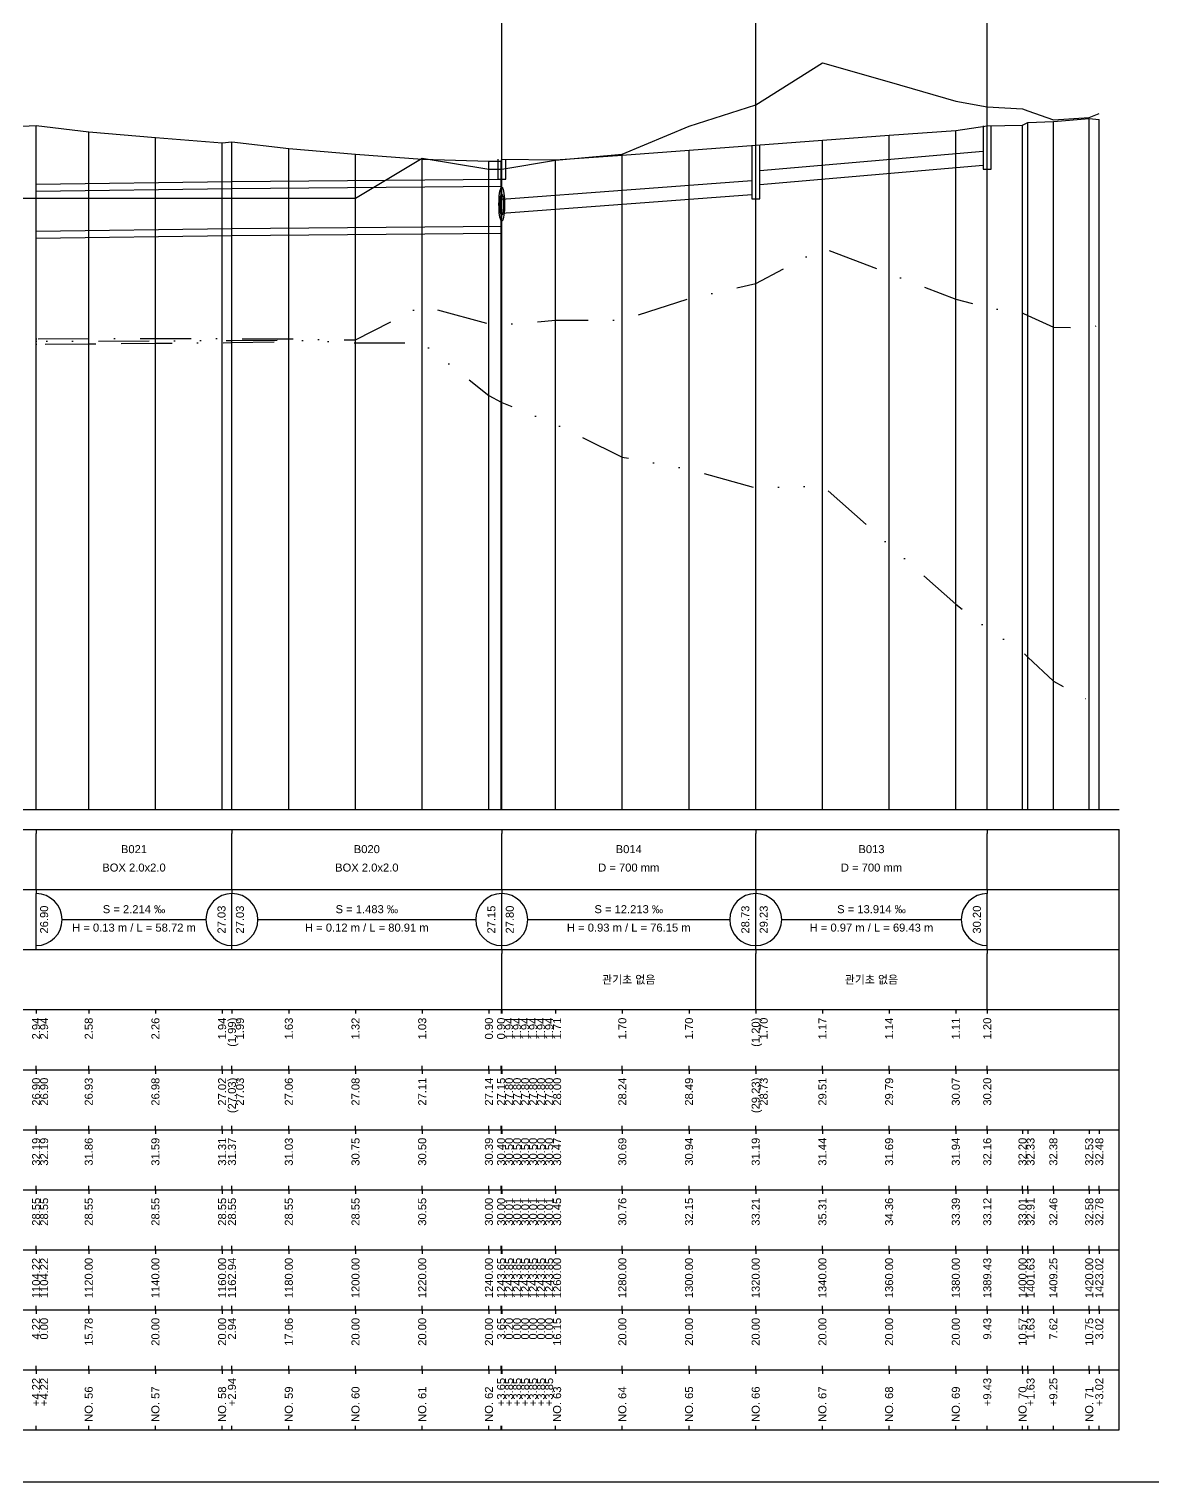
# Model space of a CAD drawing. Header units: millimetres. Extents: x -7351 to 135086, y 1419 to 5643.
# Drawn here: x 33236.5 to 33517.3, y 1419 to 1782 of the extents above; entities that cross this region are included whole.
import ezdxf
from ezdxf.enums import TextEntityAlignment as Align

# ---------------------------------------------------------------- set-up
doc = ezdxf.new("R2010")
doc.units = ezdxf.units.MM
for name, pattern in [('BORDER', [44.45, 12.7, -6.35, 12.7, -6.35, 0, -6.35]), ('DASHDOT', [25.4, 12.7, -6.35, 0, -6.35]), ('DIVIDE', [31.75, 12.7, -6.35, 0, -6.35, 0, -6.35])]:
    doc.linetypes.add(name, pattern=pattern)
for name, color, linetype in [('KZ_종단_계획선', 1, 'Continuous'), ('KZ_종단_관로', 4, 'Continuous'), ('KZ_종단_깃발', 7, 'Continuous'), ('KZ_종단_도각', 7, 'Continuous'), ('KZ_종단_맨홀', 4, 'Continuous'), ('KZ_종단_수직선', 7, 'Continuous'), ('KZ_종단_암선1', 56, 'DASHDOT'), ('KZ_종단_암선2', 4, 'DIVIDE'), ('KZ_종단_암선3', 6, 'BORDER'), ('KZ_종단_원형관', 4, 'Continuous'), ('KZ_종단_지반선', 3, 'Continuous'), ('KZ_종단_테이블문자', 7, 'Continuous'), ('KZ_종단_테이블선', 7, 'Continuous')]:
    doc.layers.add(name, color=color, linetype=linetype)
doc.styles.get("Standard").update_dxf_attribs({"font": 'arial.ttf'})

msp = doc.modelspace()

# ---------------------------------------------------------------- linework, layer by layer
at = {"layer": 'KZ_종단_계획선'}
msp.add_lwpolyline([(33234.75, 1757.75), (33238.27, 1757.97), (33238.27, 1757.97), (33251.42, 1756.36), (33268.08, 1754.97), (33284.75, 1753.58), (33287.2, 1753.89), (33301.42, 1752.19), (33318.08, 1750.8), (33334.75, 1749.52), (33351.42, 1749.01), (33354.46, 1749.01), (33354.63, 1749.53), (33354.63, 1749.53), (33354.63, 1749.53), (33354.63, 1749.53), (33354.63, 1749.53), (33354.63, 1749.53), (33368.08, 1749.38), (33384.75, 1750.51), (33401.42, 1751.76), (33418.08, 1753), (33434.75, 1754.24), (33451.42, 1755.49), (33468.08, 1756.73), (33475.94, 1757.83), (33484.75, 1758.03), (33486.11, 1758.71), (33492.46, 1758.95), (33501.42, 1759.71), (33503.93, 1759.43)], dxfattribs=at)
at = {"layer": 'KZ_종단_관로'}
for p, q in [((33419.08, 1746.71), (33474.94, 1751.54)), ((33419.08, 1743.21), (33474.94, 1748.04)), ((33354.63, 1739.54), (33417.08, 1744.19)), ((33354.63, 1736.04), (33417.08, 1740.69))]:
    msp.add_line(p, q, dxfattribs=at)
for points in [[(33238.27, 1743.29), (33287.2, 1743.94)], [(33287.2, 1743.94), (33354.63, 1744.54)], [(33287.2, 1742.19), (33354.63, 1742.79)], [(33238.27, 1741.54), (33287.2, 1742.19)], [(33238.27, 1731.54), (33287.2, 1732.19)], [(33287.2, 1732.19), (33354.63, 1732.79)], [(33238.27, 1729.79), (33287.2, 1730.44)], [(33287.2, 1730.44), (33354.63, 1731.04)]]:
    msp.add_lwpolyline(points, dxfattribs=at)
at = {"layer": 'KZ_종단_깃발'}
for p, q in [((33354.63, 1587.04), (33354.63, 1813.59)), ((33354.63, 1587.04), (33354.63, 1813.59)), ((33418.08, 1587.04), (33418.08, 1813.59)), ((33475.94, 1587.04), (33475.94, 1813.59))]:
    msp.add_line(p, q, dxfattribs=at)
at = {"layer": 'KZ_종단_도각'}
msp.add_lwpolyline([(33027.36, 1419.04), (33868.36, 1419.04), (33868.36, 2013.04), (33027.36, 2013.04)], close=True, dxfattribs=at)
at = {"layer": 'KZ_종단_맨홀'}
for points in [[(33474.94, 1757.83), (33474.94, 1747), (33476.94, 1747), (33476.94, 1757.83)], [(33417.08, 1753), (33417.08, 1739.65), (33419.08, 1739.65), (33419.08, 1753)], [(33353.63, 1749.53), (33353.63, 1744.54), (33355.63, 1744.54), (33355.63, 1749.53)], [(33353.63, 1749.53), (33353.63, 1744.54), (33355.63, 1744.54), (33355.63, 1749.53)]]:
    msp.add_lwpolyline(points, dxfattribs=at)
at = {"layer": 'KZ_종단_수직선'}
for p, q in [((33238.27, 1587.04), (33238.27, 1757.97)), ((33238.27, 1587.04), (33238.27, 1757.97)), ((33475.94, 1587.04), (33475.94, 1757.83)), ((33484.75, 1587.04), (33484.75, 1758.03)), ((33486.11, 1587.04), (33486.11, 1758.71)), ((33492.46, 1587.04), (33492.46, 1758.95)), ((33501.42, 1587.04), (33501.42, 1759.71)), ((33503.93, 1587.04), (33503.93, 1759.43)), ((33251.42, 1587.04), (33251.42, 1756.36)), ((33268.08, 1587.04), (33268.08, 1754.97)), ((33284.75, 1587.04), (33284.75, 1753.58)), ((33287.2, 1587.04), (33287.2, 1753.89)), ((33434.75, 1587.04), (33434.75, 1754.24)), ((33451.42, 1587.04), (33451.42, 1755.49)), ((33468.08, 1587.04), (33468.08, 1756.73)), ((33301.42, 1587.04), (33301.42, 1752.19)), ((33318.08, 1587.04), (33318.08, 1750.8)), ((33384.75, 1587.04), (33384.75, 1750.51)), ((33401.42, 1587.04), (33401.42, 1751.76)), ((33418.08, 1587.04), (33418.08, 1753)), ((33334.75, 1587.04), (33334.75, 1749.52)), ((33351.42, 1587.04), (33351.42, 1749.01)), ((33354.46, 1587.04), (33354.46, 1749.01)), ((33354.63, 1587.04), (33354.63, 1749.53)), ((33354.63, 1587.04), (33354.63, 1749.53)), ((33354.63, 1587.04), (33354.63, 1749.53)), ((33354.63, 1587.04), (33354.63, 1749.53)), ((33354.63, 1587.04), (33354.63, 1749.53)), ((33354.63, 1587.04), (33354.63, 1749.53)), ((33368.08, 1587.04), (33368.08, 1749.38))]:
    msp.add_line(p, q, dxfattribs=at)
at = {"layer": 'KZ_종단_암선1', "flags": 128}
msp.add_lwpolyline([(33072.36, 1693.94), (33084.75, 1693.95), (33101.42, 1704.79), (33118.08, 1706.56), (33126.42, 1706.73), (33134.75, 1706.89), (33151.42, 1706.9), (33168.08, 1706.91), (33172.28, 1707.15), (33181.51, 1707.67), (33184.75, 1707.74), (33201.42, 1695.73), (33218.08, 1708.22), (33226.61, 1704.68), (33234.75, 1704.68), (33238.27, 1704.68), (33238.27, 1704.68), (33251.42, 1704.69), (33268.08, 1704.7), (33284.75, 1704.7), (33287.2, 1704.69), (33301.42, 1704.64), (33318.08, 1704.36), (33334.75, 1712.93), (33351.42, 1708.37), (33354.46, 1708.15), (33354.63, 1708.17), (33354.63, 1708.17), (33354.63, 1708.17), (33354.63, 1708.17), (33354.63, 1708.17), (33354.63, 1708.17), (33368.08, 1709.29), (33384.75, 1709.32), (33401.42, 1714.68), (33418.08, 1718.43), (33434.75, 1727.33), (33451.42, 1720.99), (33468.08, 1714.56), (33475.94, 1712.45), (33484.75, 1711.05), (33486.11, 1710.44), (33492.46, 1707.59), (33501.42, 1707.32), (33503.93, 1708.11)], dxfattribs=at)
at = {"layer": 'KZ_종단_암선2', "flags": 128}
msp.add_lwpolyline([(33072.36, 1692.78), (33084.75, 1692.82), (33172.28, 1671.93), (33234.75, 1704.03), (33238.27, 1704.05), (33238.27, 1704.05), (33251.42, 1704.09), (33268.08, 1704.15), (33284.75, 1704.22), (33287.2, 1704.23), (33301.42, 1704.35), (33318.08, 1703.66), (33334.75, 1703.61), (33351.42, 1690.49), (33354.46, 1688.8), (33354.63, 1688.73), (33354.63, 1688.73), (33354.63, 1688.73), (33354.63, 1688.73), (33354.63, 1688.73), (33354.63, 1688.73), (33368.08, 1683.32), (33384.75, 1675.08), (33401.42, 1672.05), (33418.08, 1667.4), (33434.75, 1667.9), (33451.42, 1653.17), (33468.08, 1638.35), (33475.94, 1632.28), (33484.75, 1626.44), (33486.11, 1625.14), (33492.46, 1619.1), (33501.42, 1614.31), (33503.93, 1613.84)], dxfattribs=at)
at = {"layer": 'KZ_종단_암선3', "flags": 128}
msp.add_lwpolyline([(33072.36, 1691.44), (33084.75, 1691.53), (33172.28, 1671.25), (33234.75, 1703.29), (33238.27, 1703.31), (33238.27, 1703.31), (33251.42, 1703.41), (33268.08, 1703.53), (33284.75, 1703.65), (33287.2, 1703.7), (33301.42, 1704.01)], dxfattribs=at)
at = {"layer": 'KZ_종단_원형관'}
for p, q in [((33354.39, 1742.24), (33354.51, 1742.43)), ((33354.39, 1742.24), (33354.51, 1742.43)), ((33354.51, 1742.43), (33354.63, 1742.5)), ((33354.51, 1742.43), (33354.63, 1742.5)), ((33354.63, 1742.5), (33354.75, 1742.43)), ((33354.63, 1742.5), (33354.75, 1742.43)), ((33354.75, 1742.43), (33354.87, 1742.24)), ((33354.75, 1742.43), (33354.87, 1742.24)), ((33353.93, 1738.27), (33353.94, 1739)), ((33353.93, 1738.27), (33353.94, 1739)), ((33353.94, 1739), (33353.97, 1739.72)), ((33353.94, 1739), (33353.97, 1739.72)), ((33353.97, 1739.72), (33354.02, 1740.38)), ((33353.97, 1739.72), (33354.02, 1740.38)), ((33354.02, 1740.38), (33354.09, 1740.99)), ((33354.02, 1740.38), (33354.09, 1740.99)), ((33354.09, 1740.99), (33354.18, 1741.51)), ((33354.09, 1740.99), (33354.18, 1741.51)), ((33354.18, 1741.51), (33354.28, 1741.93)), ((33354.18, 1741.51), (33354.28, 1741.93)), ((33354.2, 1738.62), (33354.22, 1739.06)), ((33354.2, 1738.62), (33354.22, 1739.06)), ((33354.22, 1739.06), (33354.25, 1739.48)), ((33354.22, 1739.06), (33354.25, 1739.48)), ((33354.25, 1739.48), (33354.29, 1739.85)), ((33354.25, 1739.48), (33354.29, 1739.85)), ((33354.28, 1741.93), (33354.39, 1742.24)), ((33354.28, 1741.93), (33354.39, 1742.24)), ((33354.29, 1739.85), (33354.35, 1740.17)), ((33354.29, 1739.85), (33354.35, 1740.17)), ((33354.35, 1740.17), (33354.41, 1740.44)), ((33354.35, 1740.17), (33354.41, 1740.44)), ((33354.41, 1740.44), (33354.48, 1740.63)), ((33354.41, 1740.44), (33354.48, 1740.63)), ((33354.48, 1740.63), (33354.55, 1740.75)), ((33354.48, 1740.63), (33354.55, 1740.75)), ((33354.55, 1740.75), (33354.63, 1740.79)), ((33354.55, 1740.75), (33354.63, 1740.79)), ((33354.63, 1740.79), (33354.71, 1740.75)), ((33354.63, 1740.79), (33354.71, 1740.75)), ((33354.71, 1740.75), (33354.78, 1740.63)), ((33354.71, 1740.75), (33354.78, 1740.63)), ((33354.78, 1740.63), (33354.85, 1740.44)), ((33354.78, 1740.63), (33354.85, 1740.44)), ((33354.85, 1740.44), (33354.91, 1740.17)), ((33354.85, 1740.44), (33354.91, 1740.17)), ((33354.87, 1742.24), (33354.98, 1741.93)), ((33354.87, 1742.24), (33354.98, 1741.93)), ((33354.91, 1740.17), (33354.97, 1739.85)), ((33354.91, 1740.17), (33354.97, 1739.85)), ((33354.97, 1739.85), (33355.01, 1739.48)), ((33354.97, 1739.85), (33355.01, 1739.48)), ((33354.98, 1741.93), (33355.08, 1741.51)), ((33354.98, 1741.93), (33355.08, 1741.51)), ((33355.01, 1739.48), (33355.04, 1739.06)), ((33355.01, 1739.48), (33355.04, 1739.06)), ((33355.04, 1739.06), (33355.06, 1738.62)), ((33355.04, 1739.06), (33355.06, 1738.62)), ((33355.08, 1741.51), (33355.17, 1740.99)), ((33355.08, 1741.51), (33355.17, 1740.99)), ((33355.17, 1740.99), (33355.24, 1740.38)), ((33355.17, 1740.99), (33355.24, 1740.38)), ((33355.24, 1740.38), (33355.29, 1739.72)), ((33355.24, 1740.38), (33355.29, 1739.72)), ((33355.29, 1739.72), (33355.32, 1739)), ((33355.29, 1739.72), (33355.32, 1739)), ((33355.32, 1739), (33355.34, 1738.27)), ((33355.32, 1739), (33355.34, 1738.27)), ((33353.94, 1737.53), (33353.93, 1738.27)), ((33353.94, 1737.53), (33353.93, 1738.27)), ((33353.97, 1736.82), (33353.94, 1737.53)), ((33353.97, 1736.82), (33353.94, 1737.53)), ((33354.02, 1736.15), (33353.97, 1736.82)), ((33354.02, 1736.15), (33353.97, 1736.82)), ((33354.09, 1735.55), (33354.02, 1736.15)), ((33354.09, 1735.55), (33354.02, 1736.15)), ((33354.18, 1735.03), (33354.09, 1735.55)), ((33354.18, 1735.03), (33354.09, 1735.55)), ((33354.19, 1738.16), (33354.2, 1738.62)), ((33354.19, 1738.16), (33354.2, 1738.62)), ((33354.2, 1737.71), (33354.19, 1738.16)), ((33354.2, 1737.71), (33354.19, 1738.16)), ((33354.22, 1737.27), (33354.2, 1737.71)), ((33354.22, 1737.27), (33354.2, 1737.71)), ((33354.25, 1736.85), (33354.22, 1737.27)), ((33354.25, 1736.85), (33354.22, 1737.27)), ((33354.29, 1736.48), (33354.25, 1736.85)), ((33354.29, 1736.48), (33354.25, 1736.85)), ((33354.35, 1736.15), (33354.29, 1736.48)), ((33354.35, 1736.15), (33354.29, 1736.48)), ((33354.41, 1735.89), (33354.35, 1736.15)), ((33354.41, 1735.89), (33354.35, 1736.15)), ((33354.48, 1735.7), (33354.41, 1735.89)), ((33354.48, 1735.7), (33354.41, 1735.89)), ((33354.55, 1735.58), (33354.48, 1735.7)), ((33354.55, 1735.58), (33354.48, 1735.7)), ((33354.63, 1735.54), (33354.55, 1735.58)), ((33354.63, 1735.54), (33354.55, 1735.58)), ((33354.71, 1735.58), (33354.63, 1735.54)), ((33354.71, 1735.58), (33354.63, 1735.54)), ((33354.78, 1735.7), (33354.71, 1735.58)), ((33354.78, 1735.7), (33354.71, 1735.58)), ((33354.85, 1735.89), (33354.78, 1735.7)), ((33354.85, 1735.89), (33354.78, 1735.7)), ((33354.91, 1736.15), (33354.85, 1735.89)), ((33354.91, 1736.15), (33354.85, 1735.89)), ((33354.97, 1736.48), (33354.91, 1736.15)), ((33354.97, 1736.48), (33354.91, 1736.15)), ((33355.01, 1736.85), (33354.97, 1736.48)), ((33355.01, 1736.85), (33354.97, 1736.48)), ((33355.04, 1737.27), (33355.01, 1736.85)), ((33355.04, 1737.27), (33355.01, 1736.85)), ((33355.06, 1737.71), (33355.04, 1737.27)), ((33355.06, 1737.71), (33355.04, 1737.27)), ((33355.06, 1738.62), (33355.07, 1738.16)), ((33355.06, 1738.62), (33355.07, 1738.16)), ((33355.07, 1738.16), (33355.06, 1737.71)), ((33355.07, 1738.16), (33355.06, 1737.71)), ((33355.17, 1735.55), (33355.08, 1735.03)), ((33355.17, 1735.55), (33355.08, 1735.03)), ((33355.24, 1736.15), (33355.17, 1735.55)), ((33355.24, 1736.15), (33355.17, 1735.55)), ((33355.29, 1736.82), (33355.24, 1736.15)), ((33355.29, 1736.82), (33355.24, 1736.15)), ((33355.32, 1737.53), (33355.29, 1736.82)), ((33355.32, 1737.53), (33355.29, 1736.82)), ((33355.34, 1738.27), (33355.32, 1737.53)), ((33355.34, 1738.27), (33355.32, 1737.53)), ((33354.28, 1734.61), (33354.18, 1735.03)), ((33354.28, 1734.61), (33354.18, 1735.03)), ((33354.39, 1734.29), (33354.28, 1734.61)), ((33354.39, 1734.29), (33354.28, 1734.61)), ((33354.51, 1734.1), (33354.39, 1734.29)), ((33354.51, 1734.1), (33354.39, 1734.29)), ((33354.63, 1734.04), (33354.51, 1734.1)), ((33354.63, 1734.04), (33354.51, 1734.1)), ((33354.75, 1734.1), (33354.63, 1734.04)), ((33354.75, 1734.1), (33354.63, 1734.04)), ((33354.87, 1734.29), (33354.75, 1734.1)), ((33354.87, 1734.29), (33354.75, 1734.1)), ((33354.98, 1734.61), (33354.87, 1734.29)), ((33354.98, 1734.61), (33354.87, 1734.29)), ((33355.08, 1735.03), (33354.98, 1734.61)), ((33355.08, 1735.03), (33354.98, 1734.61))]:
    msp.add_line(p, q, dxfattribs=at)
at = {"layer": 'KZ_종단_지반선', "flags": 128}
msp.add_lwpolyline([(33234.75, 1739.78), (33238.27, 1739.78), (33238.27, 1739.78), (33251.42, 1739.78), (33268.08, 1739.78), (33284.75, 1739.78), (33287.2, 1739.78), (33301.42, 1739.78), (33318.08, 1739.79), (33334.75, 1749.81), (33351.42, 1747.04), (33354.46, 1747.04), (33354.63, 1747.07), (33354.63, 1747.07), (33354.63, 1747.07), (33354.63, 1747.07), (33354.63, 1747.07), (33354.63, 1747.07), (33368.08, 1749.28), (33384.75, 1750.82), (33401.42, 1757.77), (33418.08, 1763.11), (33434.75, 1773.59), (33451.42, 1768.84), (33468.08, 1764), (33475.94, 1762.64), (33484.75, 1762.07), (33486.11, 1761.59), (33492.46, 1759.34), (33501.42, 1759.93), (33503.93, 1760.96)], dxfattribs=at)
at = {"layer": 'KZ_종단_테이블문자'}
for p, q in [((33238.27, 1582.04), (33238.27, 1581.04)), ((33238.27, 1568.04), (33238.27, 1581.04)), ((33287.2, 1582.04), (33287.2, 1581.04)), ((33287.2, 1582.04), (33287.2, 1581.04)), ((33287.2, 1568.04), (33287.2, 1581.04)), ((33287.2, 1568.04), (33287.2, 1581.04)), ((33354.63, 1582.04), (33354.63, 1581.04)), ((33354.63, 1582.04), (33354.63, 1581.04)), ((33354.63, 1568.04), (33354.63, 1581.04)), ((33354.63, 1568.04), (33354.63, 1581.04)), ((33418.08, 1582.04), (33418.08, 1581.04)), ((33418.08, 1582.04), (33418.08, 1581.04)), ((33418.08, 1568.04), (33418.08, 1581.04)), ((33418.08, 1568.04), (33418.08, 1581.04)), ((33475.94, 1582.04), (33475.94, 1581.04)), ((33475.94, 1568.04), (33475.94, 1581.04)), ((33238.27, 1567.04), (33238.27, 1568.04)), ((33238.27, 1567.04), (33238.27, 1566.04)), ((33238.27, 1553.04), (33238.27, 1566.04)), ((33287.2, 1567.04), (33287.2, 1568.04)), ((33287.2, 1567.04), (33287.2, 1568.04)), ((33287.2, 1567.04), (33287.2, 1566.04)), ((33287.2, 1567.04), (33287.2, 1566.04)), ((33287.2, 1553.04), (33287.2, 1566.04)), ((33287.2, 1553.04), (33287.2, 1566.04)), ((33354.63, 1567.04), (33354.63, 1568.04)), ((33354.63, 1567.04), (33354.63, 1568.04)), ((33354.63, 1567.04), (33354.63, 1566.04)), ((33354.63, 1567.04), (33354.63, 1566.04)), ((33354.63, 1553.04), (33354.63, 1566.04)), ((33354.63, 1553.04), (33354.63, 1566.04)), ((33418.08, 1567.04), (33418.08, 1568.04)), ((33418.08, 1567.04), (33418.08, 1568.04)), ((33418.08, 1567.04), (33418.08, 1566.04)), ((33418.08, 1567.04), (33418.08, 1566.04)), ((33418.08, 1553.04), (33418.08, 1566.04)), ((33418.08, 1553.04), (33418.08, 1566.04)), ((33475.94, 1567.04), (33475.94, 1568.04)), ((33475.94, 1567.04), (33475.94, 1566.04)), ((33475.94, 1553.04), (33475.94, 1566.04)), ((33244.68, 1559.54), (33280.78, 1559.54)), ((33293.62, 1559.54), (33348.21, 1559.54)), ((33361.04, 1559.54), (33411.67, 1559.54)), ((33424.5, 1559.54), (33469.53, 1559.54)), ((33238.27, 1552.04), (33238.27, 1553.04)), ((33287.2, 1552.04), (33287.2, 1553.04)), ((33287.2, 1552.04), (33287.2, 1553.04)), ((33354.63, 1552.04), (33354.63, 1553.04)), ((33354.63, 1552.04), (33354.63, 1553.04)), ((33354.63, 1552.04), (33354.63, 1551.04)), ((33354.63, 1538.04), (33354.63, 1551.04)), ((33418.08, 1552.04), (33418.08, 1553.04)), ((33418.08, 1552.04), (33418.08, 1553.04)), ((33418.08, 1552.04), (33418.08, 1551.04)), ((33418.08, 1552.04), (33418.08, 1551.04)), ((33418.08, 1538.04), (33418.08, 1551.04)), ((33418.08, 1538.04), (33418.08, 1551.04)), ((33475.94, 1552.04), (33475.94, 1553.04)), ((33475.94, 1552.04), (33475.94, 1551.04)), ((33475.94, 1538.04), (33475.94, 1551.04)), ((33354.63, 1537.04), (33354.63, 1538.04)), ((33418.08, 1537.04), (33418.08, 1538.04)), ((33418.08, 1537.04), (33418.08, 1538.04)), ((33475.94, 1537.04), (33475.94, 1538.04))]:
    msp.add_line(p, q, dxfattribs=at)
for centre, start, end in [((33238.27, 1559.54), 270, 90), ((33287.2, 1559.54), 90, 270), ((33287.2, 1559.54), 270, 90), ((33354.63, 1559.54), 90, 270), ((33354.63, 1559.54), 270, 90), ((33418.08, 1559.54), 90, 270), ((33418.08, 1559.54), 270, 90), ((33475.94, 1559.54), 90, 270)]:
    msp.add_arc(centre, 6.5, start, end, dxfattribs=at)
at = {"layer": 'KZ_종단_테이블선'}
for p, q in [((33052.36, 1587.04), (33508.93, 1587.04)), ((33052.36, 1582.04), (33508.93, 1582.04)), ((33508.93, 1567.04), (33508.93, 1582.04)), ((33052.36, 1567.04), (33508.93, 1567.04)), ((33508.93, 1552.04), (33508.93, 1567.04)), ((33052.36, 1552.04), (33508.93, 1552.04)), ((33508.93, 1537.04), (33508.93, 1552.04)), ((33052.36, 1537.04), (33508.93, 1537.04)), ((33238.27, 1537.04), (33238.27, 1536.04)), ((33238.27, 1537.04), (33238.27, 1536.04)), ((33251.42, 1537.04), (33251.42, 1536.04)), ((33268.08, 1537.04), (33268.08, 1536.04)), ((33284.75, 1537.04), (33284.75, 1536.04)), ((33287.2, 1537.04), (33287.2, 1536.04)), ((33301.42, 1537.04), (33301.42, 1536.04)), ((33318.08, 1537.04), (33318.08, 1536.04)), ((33334.75, 1537.04), (33334.75, 1536.04)), ((33351.42, 1537.04), (33351.42, 1536.04)), ((33354.46, 1537.04), (33354.46, 1536.04)), ((33354.63, 1537.04), (33354.63, 1536.04)), ((33354.63, 1537.04), (33354.63, 1536.04)), ((33354.63, 1537.04), (33354.63, 1536.04)), ((33354.63, 1537.04), (33354.63, 1536.04)), ((33354.63, 1537.04), (33354.63, 1536.04)), ((33354.63, 1537.04), (33354.63, 1536.04)), ((33368.08, 1537.04), (33368.08, 1536.04)), ((33384.75, 1537.04), (33384.75, 1536.04)), ((33401.42, 1537.04), (33401.42, 1536.04)), ((33418.08, 1537.04), (33418.08, 1536.04)), ((33434.75, 1537.04), (33434.75, 1536.04)), ((33451.42, 1537.04), (33451.42, 1536.04)), ((33468.08, 1537.04), (33468.08, 1536.04)), ((33475.94, 1537.04), (33475.94, 1536.04)), ((33508.93, 1522.04), (33508.93, 1537.04)), ((33052.36, 1522.04), (33508.93, 1522.04)), ((33238.27, 1522.04), (33238.27, 1523.04)), ((33238.27, 1522.04), (33238.27, 1523.04)), ((33238.27, 1522.04), (33238.27, 1521.04)), ((33238.27, 1522.04), (33238.27, 1521.04)), ((33251.42, 1522.04), (33251.42, 1523.04)), ((33251.42, 1522.04), (33251.42, 1521.04)), ((33268.08, 1522.04), (33268.08, 1523.04)), ((33268.08, 1522.04), (33268.08, 1521.04)), ((33284.75, 1522.04), (33284.75, 1523.04)), ((33284.75, 1522.04), (33284.75, 1521.04)), ((33287.2, 1522.04), (33287.2, 1523.04)), ((33287.2, 1522.04), (33287.2, 1521.04)), ((33301.42, 1522.04), (33301.42, 1523.04)), ((33301.42, 1522.04), (33301.42, 1521.04)), ((33318.08, 1522.04), (33318.08, 1523.04)), ((33318.08, 1522.04), (33318.08, 1521.04)), ((33334.75, 1522.04), (33334.75, 1523.04)), ((33334.75, 1522.04), (33334.75, 1521.04)), ((33351.42, 1522.04), (33351.42, 1523.04)), ((33351.42, 1522.04), (33351.42, 1521.04)), ((33354.46, 1522.04), (33354.46, 1523.04)), ((33354.46, 1522.04), (33354.46, 1521.04)), ((33354.63, 1522.04), (33354.63, 1523.04)), ((33354.63, 1522.04), (33354.63, 1523.04)), ((33354.63, 1522.04), (33354.63, 1523.04)), ((33354.63, 1522.04), (33354.63, 1523.04)), ((33354.63, 1522.04), (33354.63, 1523.04)), ((33354.63, 1522.04), (33354.63, 1523.04)), ((33354.63, 1522.04), (33354.63, 1521.04)), ((33354.63, 1522.04), (33354.63, 1521.04)), ((33354.63, 1522.04), (33354.63, 1521.04)), ((33354.63, 1522.04), (33354.63, 1521.04)), ((33354.63, 1522.04), (33354.63, 1521.04)), ((33354.63, 1522.04), (33354.63, 1521.04)), ((33368.08, 1522.04), (33368.08, 1523.04)), ((33368.08, 1522.04), (33368.08, 1521.04)), ((33384.75, 1522.04), (33384.75, 1523.04)), ((33384.75, 1522.04), (33384.75, 1521.04)), ((33401.42, 1522.04), (33401.42, 1523.04)), ((33401.42, 1522.04), (33401.42, 1521.04)), ((33418.08, 1522.04), (33418.08, 1523.04)), ((33418.08, 1522.04), (33418.08, 1521.04)), ((33434.75, 1522.04), (33434.75, 1523.04)), ((33434.75, 1522.04), (33434.75, 1521.04)), ((33451.42, 1522.04), (33451.42, 1523.04)), ((33451.42, 1522.04), (33451.42, 1521.04)), ((33468.08, 1522.04), (33468.08, 1523.04)), ((33468.08, 1522.04), (33468.08, 1521.04)), ((33475.94, 1522.04), (33475.94, 1523.04)), ((33475.94, 1522.04), (33475.94, 1521.04)), ((33508.93, 1507.04), (33508.93, 1522.04)), ((33052.36, 1507.04), (33508.93, 1507.04)), ((33238.27, 1507.04), (33238.27, 1508.04)), ((33238.27, 1507.04), (33238.27, 1508.04)), ((33238.27, 1507.04), (33238.27, 1506.04)), ((33238.27, 1507.04), (33238.27, 1506.04)), ((33251.42, 1507.04), (33251.42, 1508.04)), ((33251.42, 1507.04), (33251.42, 1506.04)), ((33268.08, 1507.04), (33268.08, 1508.04)), ((33268.08, 1507.04), (33268.08, 1506.04)), ((33284.75, 1507.04), (33284.75, 1508.04)), ((33284.75, 1507.04), (33284.75, 1506.04)), ((33287.2, 1507.04), (33287.2, 1508.04)), ((33287.2, 1507.04), (33287.2, 1506.04)), ((33301.42, 1507.04), (33301.42, 1508.04)), ((33301.42, 1507.04), (33301.42, 1506.04)), ((33318.08, 1507.04), (33318.08, 1508.04)), ((33318.08, 1507.04), (33318.08, 1506.04)), ((33334.75, 1507.04), (33334.75, 1508.04)), ((33334.75, 1507.04), (33334.75, 1506.04)), ((33351.42, 1507.04), (33351.42, 1508.04)), ((33351.42, 1507.04), (33351.42, 1506.04)), ((33354.46, 1507.04), (33354.46, 1508.04)), ((33354.46, 1507.04), (33354.46, 1506.04)), ((33354.63, 1507.04), (33354.63, 1508.04)), ((33354.63, 1507.04), (33354.63, 1508.04)), ((33354.63, 1507.04), (33354.63, 1508.04)), ((33354.63, 1507.04), (33354.63, 1508.04)), ((33354.63, 1507.04), (33354.63, 1508.04)), ((33354.63, 1507.04), (33354.63, 1508.04)), ((33354.63, 1507.04), (33354.63, 1506.04)), ((33354.63, 1507.04), (33354.63, 1506.04)), ((33354.63, 1507.04), (33354.63, 1506.04)), ((33354.63, 1507.04), (33354.63, 1506.04)), ((33354.63, 1507.04), (33354.63, 1506.04)), ((33354.63, 1507.04), (33354.63, 1506.04)), ((33368.08, 1507.04), (33368.08, 1508.04)), ((33368.08, 1507.04), (33368.08, 1506.04)), ((33384.75, 1507.04), (33384.75, 1508.04)), ((33384.75, 1507.04), (33384.75, 1506.04)), ((33401.42, 1507.04), (33401.42, 1508.04)), ((33401.42, 1507.04), (33401.42, 1506.04)), ((33418.08, 1507.04), (33418.08, 1508.04)), ((33418.08, 1507.04), (33418.08, 1506.04)), ((33434.75, 1507.04), (33434.75, 1508.04)), ((33434.75, 1507.04), (33434.75, 1506.04)), ((33451.42, 1507.04), (33451.42, 1508.04)), ((33451.42, 1507.04), (33451.42, 1506.04)), ((33468.08, 1507.04), (33468.08, 1508.04)), ((33468.08, 1507.04), (33468.08, 1506.04)), ((33475.94, 1507.04), (33475.94, 1508.04)), ((33475.94, 1507.04), (33475.94, 1506.04)), ((33484.75, 1507.04), (33484.75, 1506.04)), ((33486.11, 1507.04), (33486.11, 1506.04)), ((33492.46, 1507.04), (33492.46, 1506.04)), ((33501.42, 1507.04), (33501.42, 1506.04)), ((33503.93, 1507.04), (33503.93, 1506.04)), ((33508.93, 1492.04), (33508.93, 1507.04)), ((33052.36, 1492.04), (33508.93, 1492.04)), ((33238.27, 1492.04), (33238.27, 1493.04)), ((33238.27, 1492.04), (33238.27, 1493.04)), ((33238.27, 1492.04), (33238.27, 1491.04)), ((33238.27, 1492.04), (33238.27, 1491.04)), ((33251.42, 1492.04), (33251.42, 1493.04)), ((33251.42, 1492.04), (33251.42, 1491.04)), ((33268.08, 1492.04), (33268.08, 1493.04)), ((33268.08, 1492.04), (33268.08, 1491.04)), ((33284.75, 1492.04), (33284.75, 1493.04)), ((33284.75, 1492.04), (33284.75, 1491.04)), ((33287.2, 1492.04), (33287.2, 1493.04)), ((33287.2, 1492.04), (33287.2, 1491.04)), ((33301.42, 1492.04), (33301.42, 1493.04)), ((33301.42, 1492.04), (33301.42, 1491.04)), ((33318.08, 1492.04), (33318.08, 1493.04)), ((33318.08, 1492.04), (33318.08, 1491.04)), ((33334.75, 1492.04), (33334.75, 1493.04)), ((33334.75, 1492.04), (33334.75, 1491.04)), ((33351.42, 1492.04), (33351.42, 1493.04)), ((33351.42, 1492.04), (33351.42, 1491.04)), ((33354.46, 1492.04), (33354.46, 1493.04)), ((33354.46, 1492.04), (33354.46, 1491.04)), ((33354.63, 1492.04), (33354.63, 1493.04)), ((33354.63, 1492.04), (33354.63, 1493.04)), ((33354.63, 1492.04), (33354.63, 1493.04)), ((33354.63, 1492.04), (33354.63, 1493.04)), ((33354.63, 1492.04), (33354.63, 1493.04)), ((33354.63, 1492.04), (33354.63, 1493.04)), ((33354.63, 1492.04), (33354.63, 1491.04)), ((33354.63, 1492.04), (33354.63, 1491.04)), ((33354.63, 1492.04), (33354.63, 1491.04)), ((33354.63, 1492.04), (33354.63, 1491.04)), ((33354.63, 1492.04), (33354.63, 1491.04)), ((33354.63, 1492.04), (33354.63, 1491.04)), ((33368.08, 1492.04), (33368.08, 1493.04)), ((33368.08, 1492.04), (33368.08, 1491.04)), ((33384.75, 1492.04), (33384.75, 1493.04)), ((33384.75, 1492.04), (33384.75, 1491.04)), ((33401.42, 1492.04), (33401.42, 1493.04)), ((33401.42, 1492.04), (33401.42, 1491.04)), ((33418.08, 1492.04), (33418.08, 1493.04)), ((33418.08, 1492.04), (33418.08, 1491.04)), ((33434.75, 1492.04), (33434.75, 1493.04)), ((33434.75, 1492.04), (33434.75, 1491.04)), ((33451.42, 1492.04), (33451.42, 1493.04)), ((33451.42, 1492.04), (33451.42, 1491.04)), ((33468.08, 1492.04), (33468.08, 1493.04)), ((33468.08, 1492.04), (33468.08, 1491.04)), ((33475.94, 1492.04), (33475.94, 1493.04)), ((33475.94, 1492.04), (33475.94, 1491.04)), ((33484.75, 1492.04), (33484.75, 1493.04)), ((33484.75, 1492.04), (33484.75, 1491.04)), ((33486.11, 1492.04), (33486.11, 1493.04)), ((33486.11, 1492.04), (33486.11, 1491.04)), ((33492.46, 1492.04), (33492.46, 1493.04)), ((33492.46, 1492.04), (33492.46, 1491.04)), ((33501.42, 1492.04), (33501.42, 1493.04)), ((33501.42, 1492.04), (33501.42, 1491.04)), ((33503.93, 1492.04), (33503.93, 1493.04)), ((33503.93, 1492.04), (33503.93, 1491.04)), ((33508.93, 1477.04), (33508.93, 1492.04)), ((33238.27, 1477.04), (33238.27, 1478.04)), ((33238.27, 1477.04), (33238.27, 1478.04)), ((33251.42, 1477.04), (33251.42, 1478.04)), ((33268.08, 1477.04), (33268.08, 1478.04)), ((33284.75, 1477.04), (33284.75, 1478.04)), ((33287.2, 1477.04), (33287.2, 1478.04)), ((33301.42, 1477.04), (33301.42, 1478.04)), ((33318.08, 1477.04), (33318.08, 1478.04)), ((33334.75, 1477.04), (33334.75, 1478.04)), ((33351.42, 1477.04), (33351.42, 1478.04)), ((33354.46, 1477.04), (33354.46, 1478.04)), ((33354.63, 1477.04), (33354.63, 1478.04)), ((33354.63, 1477.04), (33354.63, 1478.04)), ((33354.63, 1477.04), (33354.63, 1478.04)), ((33354.63, 1477.04), (33354.63, 1478.04)), ((33354.63, 1477.04), (33354.63, 1478.04)), ((33354.63, 1477.04), (33354.63, 1478.04)), ((33368.08, 1477.04), (33368.08, 1478.04)), ((33384.75, 1477.04), (33384.75, 1478.04)), ((33401.42, 1477.04), (33401.42, 1478.04)), ((33418.08, 1477.04), (33418.08, 1478.04)), ((33434.75, 1477.04), (33434.75, 1478.04)), ((33451.42, 1477.04), (33451.42, 1478.04)), ((33468.08, 1477.04), (33468.08, 1478.04)), ((33475.94, 1477.04), (33475.94, 1478.04)), ((33484.75, 1477.04), (33484.75, 1478.04)), ((33486.11, 1477.04), (33486.11, 1478.04)), ((33492.46, 1477.04), (33492.46, 1478.04)), ((33501.42, 1477.04), (33501.42, 1478.04)), ((33503.93, 1477.04), (33503.93, 1478.04)), ((33052.36, 1477.04), (33508.93, 1477.04)), ((33238.27, 1477.04), (33238.27, 1476.04)), ((33238.27, 1477.04), (33238.27, 1476.04)), ((33251.42, 1477.04), (33251.42, 1476.04)), ((33268.08, 1477.04), (33268.08, 1476.04)), ((33284.75, 1477.04), (33284.75, 1476.04)), ((33287.2, 1477.04), (33287.2, 1476.04)), ((33301.42, 1477.04), (33301.42, 1476.04)), ((33318.08, 1477.04), (33318.08, 1476.04)), ((33334.75, 1477.04), (33334.75, 1476.04)), ((33351.42, 1477.04), (33351.42, 1476.04)), ((33354.46, 1477.04), (33354.46, 1476.04)), ((33354.63, 1477.04), (33354.63, 1476.04)), ((33354.63, 1477.04), (33354.63, 1476.04)), ((33354.63, 1477.04), (33354.63, 1476.04)), ((33354.63, 1477.04), (33354.63, 1476.04)), ((33354.63, 1477.04), (33354.63, 1476.04)), ((33354.63, 1477.04), (33354.63, 1476.04)), ((33368.08, 1477.04), (33368.08, 1476.04)), ((33384.75, 1477.04), (33384.75, 1476.04)), ((33401.42, 1477.04), (33401.42, 1476.04)), ((33418.08, 1477.04), (33418.08, 1476.04)), ((33434.75, 1477.04), (33434.75, 1476.04)), ((33451.42, 1477.04), (33451.42, 1476.04)), ((33468.08, 1477.04), (33468.08, 1476.04)), ((33475.94, 1477.04), (33475.94, 1476.04)), ((33484.75, 1477.04), (33484.75, 1476.04)), ((33486.11, 1477.04), (33486.11, 1476.04)), ((33492.46, 1477.04), (33492.46, 1476.04)), ((33501.42, 1477.04), (33501.42, 1476.04)), ((33503.93, 1477.04), (33503.93, 1476.04)), ((33508.93, 1462.04), (33508.93, 1477.04)), ((33238.27, 1462.04), (33238.27, 1463.04)), ((33238.27, 1462.04), (33238.27, 1463.04)), ((33251.42, 1462.04), (33251.42, 1463.04)), ((33268.08, 1462.04), (33268.08, 1463.04)), ((33284.75, 1462.04), (33284.75, 1463.04)), ((33287.2, 1462.04), (33287.2, 1463.04)), ((33301.42, 1462.04), (33301.42, 1463.04)), ((33318.08, 1462.04), (33318.08, 1463.04)), ((33334.75, 1462.04), (33334.75, 1463.04)), ((33351.42, 1462.04), (33351.42, 1463.04)), ((33354.46, 1462.04), (33354.46, 1463.04)), ((33354.63, 1462.04), (33354.63, 1463.04)), ((33354.63, 1462.04), (33354.63, 1463.04)), ((33354.63, 1462.04), (33354.63, 1463.04)), ((33354.63, 1462.04), (33354.63, 1463.04)), ((33354.63, 1462.04), (33354.63, 1463.04)), ((33354.63, 1462.04), (33354.63, 1463.04)), ((33368.08, 1462.04), (33368.08, 1463.04)), ((33384.75, 1462.04), (33384.75, 1463.04)), ((33401.42, 1462.04), (33401.42, 1463.04)), ((33418.08, 1462.04), (33418.08, 1463.04)), ((33434.75, 1462.04), (33434.75, 1463.04)), ((33451.42, 1462.04), (33451.42, 1463.04)), ((33468.08, 1462.04), (33468.08, 1463.04)), ((33475.94, 1462.04), (33475.94, 1463.04)), ((33484.75, 1462.04), (33484.75, 1463.04)), ((33486.11, 1462.04), (33486.11, 1463.04)), ((33492.46, 1462.04), (33492.46, 1463.04)), ((33501.42, 1462.04), (33501.42, 1463.04)), ((33503.93, 1462.04), (33503.93, 1463.04)), ((33052.36, 1462.04), (33508.93, 1462.04)), ((33238.27, 1462.04), (33238.27, 1461.04)), ((33238.27, 1462.04), (33238.27, 1461.04)), ((33251.42, 1462.04), (33251.42, 1461.04)), ((33268.08, 1462.04), (33268.08, 1461.04)), ((33284.75, 1462.04), (33284.75, 1461.04)), ((33287.2, 1462.04), (33287.2, 1461.04)), ((33301.42, 1462.04), (33301.42, 1461.04)), ((33318.08, 1462.04), (33318.08, 1461.04)), ((33334.75, 1462.04), (33334.75, 1461.04)), ((33351.42, 1462.04), (33351.42, 1461.04)), ((33354.46, 1462.04), (33354.46, 1461.04)), ((33354.63, 1462.04), (33354.63, 1461.04)), ((33354.63, 1462.04), (33354.63, 1461.04)), ((33354.63, 1462.04), (33354.63, 1461.04)), ((33354.63, 1462.04), (33354.63, 1461.04)), ((33354.63, 1462.04), (33354.63, 1461.04)), ((33354.63, 1462.04), (33354.63, 1461.04)), ((33368.08, 1462.04), (33368.08, 1461.04)), ((33384.75, 1462.04), (33384.75, 1461.04)), ((33401.42, 1462.04), (33401.42, 1461.04)), ((33418.08, 1462.04), (33418.08, 1461.04)), ((33434.75, 1462.04), (33434.75, 1461.04)), ((33451.42, 1462.04), (33451.42, 1461.04)), ((33468.08, 1462.04), (33468.08, 1461.04)), ((33475.94, 1462.04), (33475.94, 1461.04)), ((33484.75, 1462.04), (33484.75, 1461.04)), ((33486.11, 1462.04), (33486.11, 1461.04)), ((33492.46, 1462.04), (33492.46, 1461.04)), ((33501.42, 1462.04), (33501.42, 1461.04)), ((33503.93, 1462.04), (33503.93, 1461.04)), ((33508.93, 1447.04), (33508.93, 1462.04)), ((33052.36, 1447.04), (33508.93, 1447.04)), ((33238.27, 1447.04), (33238.27, 1448.04)), ((33238.27, 1447.04), (33238.27, 1448.04)), ((33238.27, 1447.04), (33238.27, 1446.04)), ((33238.27, 1447.04), (33238.27, 1446.04)), ((33251.42, 1447.04), (33251.42, 1448.04)), ((33251.42, 1447.04), (33251.42, 1446.04)), ((33268.08, 1447.04), (33268.08, 1448.04)), ((33268.08, 1447.04), (33268.08, 1446.04)), ((33284.75, 1447.04), (33284.75, 1448.04)), ((33284.75, 1447.04), (33284.75, 1446.04)), ((33287.2, 1447.04), (33287.2, 1448.04)), ((33287.2, 1447.04), (33287.2, 1446.04)), ((33301.42, 1447.04), (33301.42, 1448.04)), ((33301.42, 1447.04), (33301.42, 1446.04)), ((33318.08, 1447.04), (33318.08, 1448.04)), ((33318.08, 1447.04), (33318.08, 1446.04)), ((33334.75, 1447.04), (33334.75, 1448.04)), ((33334.75, 1447.04), (33334.75, 1446.04)), ((33351.42, 1447.04), (33351.42, 1448.04)), ((33351.42, 1447.04), (33351.42, 1446.04)), ((33354.46, 1447.04), (33354.46, 1448.04)), ((33354.46, 1447.04), (33354.46, 1446.04)), ((33354.63, 1447.04), (33354.63, 1448.04)), ((33354.63, 1447.04), (33354.63, 1448.04)), ((33354.63, 1447.04), (33354.63, 1448.04)), ((33354.63, 1447.04), (33354.63, 1448.04)), ((33354.63, 1447.04), (33354.63, 1448.04)), ((33354.63, 1447.04), (33354.63, 1448.04)), ((33354.63, 1447.04), (33354.63, 1446.04)), ((33354.63, 1447.04), (33354.63, 1446.04)), ((33354.63, 1447.04), (33354.63, 1446.04)), ((33354.63, 1447.04), (33354.63, 1446.04)), ((33354.63, 1447.04), (33354.63, 1446.04)), ((33354.63, 1447.04), (33354.63, 1446.04)), ((33368.08, 1447.04), (33368.08, 1448.04)), ((33368.08, 1447.04), (33368.08, 1446.04)), ((33384.75, 1447.04), (33384.75, 1448.04)), ((33384.75, 1447.04), (33384.75, 1446.04)), ((33401.42, 1447.04), (33401.42, 1448.04)), ((33401.42, 1447.04), (33401.42, 1446.04)), ((33418.08, 1447.04), (33418.08, 1448.04)), ((33418.08, 1447.04), (33418.08, 1446.04)), ((33434.75, 1447.04), (33434.75, 1448.04)), ((33434.75, 1447.04), (33434.75, 1446.04)), ((33451.42, 1447.04), (33451.42, 1448.04)), ((33451.42, 1447.04), (33451.42, 1446.04)), ((33468.08, 1447.04), (33468.08, 1448.04)), ((33468.08, 1447.04), (33468.08, 1446.04)), ((33475.94, 1447.04), (33475.94, 1448.04)), ((33475.94, 1447.04), (33475.94, 1446.04)), ((33484.75, 1447.04), (33484.75, 1448.04)), ((33484.75, 1447.04), (33484.75, 1446.04)), ((33486.11, 1447.04), (33486.11, 1448.04)), ((33486.11, 1447.04), (33486.11, 1446.04)), ((33492.46, 1447.04), (33492.46, 1448.04)), ((33492.46, 1447.04), (33492.46, 1446.04)), ((33501.42, 1447.04), (33501.42, 1448.04)), ((33501.42, 1447.04), (33501.42, 1446.04)), ((33503.93, 1447.04), (33503.93, 1448.04)), ((33503.93, 1447.04), (33503.93, 1446.04)), ((33508.93, 1432.04), (33508.93, 1447.04)), ((33052.36, 1432.04), (33508.93, 1432.04)), ((33238.27, 1432.04), (33238.27, 1433.04)), ((33238.27, 1432.04), (33238.27, 1433.04)), ((33251.42, 1432.04), (33251.42, 1433.04)), ((33268.08, 1432.04), (33268.08, 1433.04)), ((33284.75, 1432.04), (33284.75, 1433.04)), ((33287.2, 1432.04), (33287.2, 1433.04)), ((33301.42, 1432.04), (33301.42, 1433.04)), ((33318.08, 1432.04), (33318.08, 1433.04)), ((33334.75, 1432.04), (33334.75, 1433.04)), ((33351.42, 1432.04), (33351.42, 1433.04)), ((33354.46, 1432.04), (33354.46, 1433.04)), ((33354.63, 1432.04), (33354.63, 1433.04)), ((33354.63, 1432.04), (33354.63, 1433.04)), ((33354.63, 1432.04), (33354.63, 1433.04)), ((33354.63, 1432.04), (33354.63, 1433.04)), ((33354.63, 1432.04), (33354.63, 1433.04)), ((33354.63, 1432.04), (33354.63, 1433.04)), ((33368.08, 1432.04), (33368.08, 1433.04)), ((33384.75, 1432.04), (33384.75, 1433.04)), ((33401.42, 1432.04), (33401.42, 1433.04)), ((33418.08, 1432.04), (33418.08, 1433.04)), ((33434.75, 1432.04), (33434.75, 1433.04)), ((33451.42, 1432.04), (33451.42, 1433.04)), ((33468.08, 1432.04), (33468.08, 1433.04)), ((33475.94, 1432.04), (33475.94, 1433.04)), ((33484.75, 1432.04), (33484.75, 1433.04)), ((33486.11, 1432.04), (33486.11, 1433.04)), ((33492.46, 1432.04), (33492.46, 1433.04)), ((33501.42, 1432.04), (33501.42, 1433.04)), ((33503.93, 1432.04), (33503.93, 1433.04))]:
    msp.add_line(p, q, dxfattribs=at)

# ---------------------------------------------------------------- texts
at = {"layer": 'KZ_종단_테이블문자'}
for s, p in [('B021', (33262.73, 1575.54)), ('B020', (33320.91, 1575.54)), ('B014', (33386.36, 1575.54)), ('B013', (33447.01, 1575.54)), ('S = 2.214 ‰', (33262.73, 1560.54)), ('S = 1.483 ‰', (33320.91, 1560.54)), ('S = 12.213 ‰', (33386.36, 1560.54)), ('S = 13.914 ‰', (33447.01, 1560.54))]:
    msp.add_text(s, height=2, dxfattribs=at).set_placement(p, align=Align.BOTTOM_CENTER)
for s, p in [('BOX 2.0x2.0', (33262.73, 1573.54)), ('BOX 2.0x2.0', (33320.91, 1573.54)), ('D = 700 mm', (33386.36, 1573.54)), ('D = 700 mm', (33447.01, 1573.54)), ('H = 0.13 m / L = 58.72 m', (33262.73, 1558.54)), ('H = 0.12 m / L = 80.91 m', (33320.91, 1558.54)), ('H = 0.93 m / L = 76.15 m', (33386.36, 1558.54)), ('H = 0.97 m / L = 69.43 m', (33447.01, 1558.54))]:
    msp.add_text(s, height=2, dxfattribs=at).set_placement(p, align=Align.TOP_CENTER)
for s, p in [('26.90', (33239.27, 1559.54)), ('27.03', (33288.2, 1559.54)), ('27.80', (33355.63, 1559.54)), ('29.23', (33419.08, 1559.54))]:
    msp.add_text(s, height=2, rotation=90, dxfattribs=at).set_placement(p, align=Align.TOP_CENTER)
for s, p in [('27.03', (33286.2, 1559.54)), ('27.15', (33353.63, 1559.54)), ('28.73', (33417.08, 1559.54)), ('30.20', (33474.94, 1559.54))]:
    msp.add_text(s, height=2, rotation=90, dxfattribs=at).set_placement(p, align=Align.BOTTOM_CENTER)
for p in [(33386.36, 1544.54), (33447.01, 1544.54)]:
    msp.add_text('관기초 없음', height=2, dxfattribs=at).set_placement(p, align=Align.MIDDLE_CENTER)
for s, p in [('2.94', (33238.27, 1535.04)), ('2.94', (33240.27, 1535.04)), ('2.58', (33251.42, 1535.04)), ('2.26', (33268.08, 1535.04)), ('1.94', (33284.75, 1535.04)), ('(1.99)', (33287.2, 1535.04)), ('1.99', (33289.2, 1535.04)), ('1.63', (33301.42, 1535.04)), ('1.32', (33318.08, 1535.04)), ('1.03', (33334.75, 1535.04)), ('0.90', (33351.42, 1535.04)), ('0.90', (33354.46, 1535.04)), ('1.94', (33356.46, 1535.04)), ('1.94', (33358.46, 1535.04)), ('1.94', (33360.46, 1535.04)), ('1.94', (33362.46, 1535.04)), ('1.94', (33364.46, 1535.04)), ('1.94', (33366.46, 1535.04)), ('1.71', (33368.46, 1535.04)), ('1.70', (33384.75, 1535.04)), ('1.70', (33401.42, 1535.04)), ('(1.20)', (33418.08, 1535.04)), ('1.70', (33420.08, 1535.04)), ('1.17', (33434.75, 1535.04)), ('1.14', (33451.42, 1535.04)), ('1.11', (33468.08, 1535.04)), ('1.20', (33475.94, 1535.04)), ('26.90', (33238.27, 1520.04)), ('26.90', (33240.27, 1520.04)), ('26.93', (33251.42, 1520.04)), ('26.98', (33268.08, 1520.04)), ('27.02', (33284.75, 1520.04)), ('(27.03)', (33287.2, 1520.04)), ('27.03', (33289.2, 1520.04)), ('27.06', (33301.42, 1520.04)), ('27.08', (33318.08, 1520.04)), ('27.11', (33334.75, 1520.04)), ('27.14', (33351.42, 1520.04)), ('27.15', (33354.46, 1520.04)), ('27.80', (33356.46, 1520.04)), ('27.80', (33358.46, 1520.04)), ('27.80', (33360.46, 1520.04)), ('27.80', (33362.46, 1520.04)), ('27.80', (33364.46, 1520.04)), ('27.80', (33366.46, 1520.04)), ('28.00', (33368.46, 1520.04)), ('28.24', (33384.75, 1520.04)), ('28.49', (33401.42, 1520.04)), ('(29.23)', (33418.08, 1520.04)), ('28.73', (33420.08, 1520.04)), ('29.51', (33434.75, 1520.04)), ('29.79', (33451.42, 1520.04)), ('30.07', (33468.08, 1520.04)), ('30.20', (33475.94, 1520.04)), ('32.19', (33238.27, 1505.04)), ('32.19', (33240.27, 1505.04)), ('31.86', (33251.42, 1505.04)), ('31.59', (33268.08, 1505.04)), ('31.31', (33284.75, 1505.04)), ('31.37', (33287.2, 1505.04)), ('31.03', (33301.42, 1505.04)), ('30.75', (33318.08, 1505.04)), ('30.50', (33334.75, 1505.04)), ('30.39', (33351.42, 1505.04)), ('30.40', (33354.46, 1505.04)), ('30.50', (33356.46, 1505.04)), ('30.50', (33358.46, 1505.04)), ('30.50', (33360.46, 1505.04)), ('30.50', (33362.46, 1505.04)), ('30.50', (33364.46, 1505.04)), ('30.50', (33366.46, 1505.04)), ('30.47', (33368.46, 1505.04)), ('30.69', (33384.75, 1505.04)), ('30.94', (33401.42, 1505.04)), ('31.19', (33418.08, 1505.04)), ('31.44', (33434.75, 1505.04)), ('31.69', (33451.42, 1505.04)), ('31.94', (33468.08, 1505.04)), ('32.16', (33475.94, 1505.04)), ('32.20', (33484.75, 1505.04)), ('32.33', (33486.75, 1505.04)), ('32.38', (33492.46, 1505.04)), ('32.53', (33501.42, 1505.04)), ('32.48', (33503.93, 1505.04)), ('28.55', (33238.27, 1490.04)), ('28.55', (33240.27, 1490.04)), ('28.55', (33251.42, 1490.04)), ('28.55', (33268.08, 1490.04)), ('28.55', (33284.75, 1490.04)), ('28.55', (33287.2, 1490.04)), ('28.55', (33301.42, 1490.04)), ('28.55', (33318.08, 1490.04)), ('30.55', (33334.75, 1490.04)), ('30.00', (33351.42, 1490.04)), ('30.00', (33354.46, 1490.04)), ('30.01', (33356.46, 1490.04)), ('30.01', (33358.46, 1490.04)), ('30.01', (33360.46, 1490.04)), ('30.01', (33362.46, 1490.04)), ('30.01', (33364.46, 1490.04)), ('30.01', (33366.46, 1490.04)), ('30.45', (33368.46, 1490.04)), ('30.76', (33384.75, 1490.04)), ('32.15', (33401.42, 1490.04)), ('33.21', (33418.08, 1490.04)), ('35.31', (33434.75, 1490.04)), ('34.36', (33451.42, 1490.04)), ('33.39', (33468.08, 1490.04)), ('33.12', (33475.94, 1490.04)), ('33.01', (33484.75, 1490.04)), ('32.91', (33486.75, 1490.04)), ('32.46', (33492.46, 1490.04)), ('32.58', (33501.42, 1490.04)), ('32.78', (33503.93, 1490.04)), ('1104.22', (33238.27, 1475.04)), ('1104.22', (33240.27, 1475.04)), ('1120.00', (33251.42, 1475.04)), ('1140.00', (33268.08, 1475.04)), ('1160.00', (33284.75, 1475.04)), ('1162.94', (33287.2, 1475.04)), ('1180.00', (33301.42, 1475.04)), ('1200.00', (33318.08, 1475.04)), ('1220.00', (33334.75, 1475.04)), ('1240.00', (33351.42, 1475.04)), ('1243.65', (33354.46, 1475.04)), ('1243.85', (33356.46, 1475.04)), ('1243.85', (33358.46, 1475.04)), ('1243.85', (33360.46, 1475.04)), ('1243.85', (33362.46, 1475.04)), ('1243.85', (33364.46, 1475.04)), ('1243.85', (33366.46, 1475.04)), ('1260.00', (33368.46, 1475.04)), ('1280.00', (33384.75, 1475.04)), ('1300.00', (33401.42, 1475.04)), ('1320.00', (33418.08, 1475.04)), ('1340.00', (33434.75, 1475.04)), ('1360.00', (33451.42, 1475.04)), ('1380.00', (33468.08, 1475.04)), ('1389.43', (33475.94, 1475.04)), ('1400.00', (33484.75, 1475.04)), ('1401.63', (33486.75, 1475.04)), ('1409.25', (33492.46, 1475.04)), ('1420.00', (33501.42, 1475.04)), ('1423.02', (33503.93, 1475.04)), ('4.22', (33238.27, 1460.04)), ('0.00', (33240.27, 1460.04)), ('15.78', (33251.42, 1460.04)), ('20.00', (33268.08, 1460.04)), ('20.00', (33284.75, 1460.04)), ('2.94', (33287.2, 1460.04)), ('17.06', (33301.42, 1460.04)), ('20.00', (33318.08, 1460.04)), ('20.00', (33334.75, 1460.04)), ('20.00', (33351.42, 1460.04)), ('3.65', (33354.46, 1460.04)), ('0.20', (33356.46, 1460.04)), ('0.00', (33358.46, 1460.04)), ('0.00', (33360.46, 1460.04)), ('0.00', (33362.46, 1460.04)), ('0.00', (33364.46, 1460.04)), ('0.00', (33366.46, 1460.04)), ('16.15', (33368.46, 1460.04)), ('20.00', (33384.75, 1460.04)), ('20.00', (33401.42, 1460.04)), ('20.00', (33418.08, 1460.04)), ('20.00', (33434.75, 1460.04)), ('20.00', (33451.42, 1460.04)), ('20.00', (33468.08, 1460.04)), ('9.43', (33475.94, 1460.04)), ('10.57', (33484.75, 1460.04)), ('1.63', (33486.75, 1460.04)), ('7.62', (33492.46, 1460.04)), ('10.75', (33501.42, 1460.04)), ('3.02', (33503.93, 1460.04)), ('+4.22', (33238.27, 1445.04)), ('+4.22', (33240.27, 1445.04)), ('+2.94', (33287.2, 1445.04)), ('+3.65', (33354.46, 1445.04)), ('+3.85', (33356.46, 1445.04)), ('+3.85', (33358.46, 1445.04)), ('+3.85', (33360.46, 1445.04)), ('+3.85', (33362.46, 1445.04)), ('+3.85', (33364.46, 1445.04)), ('+3.85', (33366.46, 1445.04)), ('+9.43', (33475.94, 1445.04)), ('+1.63', (33486.75, 1445.04)), ('+9.25', (33492.46, 1445.04)), ('+3.02', (33503.93, 1445.04))]:
    msp.add_text(s, height=2, rotation=90, dxfattribs=at).set_placement(p, align=Align.MIDDLE_RIGHT)
for s, p in [('NO. 56', (33251.42, 1434.04)), ('NO. 57', (33268.08, 1434.04)), ('NO. 58', (33284.75, 1434.04)), ('NO. 59', (33301.42, 1434.04)), ('NO. 60', (33318.08, 1434.04)), ('NO. 61', (33334.75, 1434.04)), ('NO. 62', (33351.42, 1434.04)), ('NO. 63', (33368.46, 1434.04)), ('NO. 64', (33384.75, 1434.04)), ('NO. 65', (33401.42, 1434.04)), ('NO. 66', (33418.08, 1434.04)), ('NO. 67', (33434.75, 1434.04)), ('NO. 68', (33451.42, 1434.04)), ('NO. 69', (33468.08, 1434.04)), ('NO. 70', (33484.75, 1434.04)), ('NO. 71', (33501.42, 1434.04))]:
    msp.add_text(s, height=2, rotation=90, dxfattribs=at).set_placement(p, align=Align.MIDDLE_LEFT)

doc.saveas('drawing.dxf')
